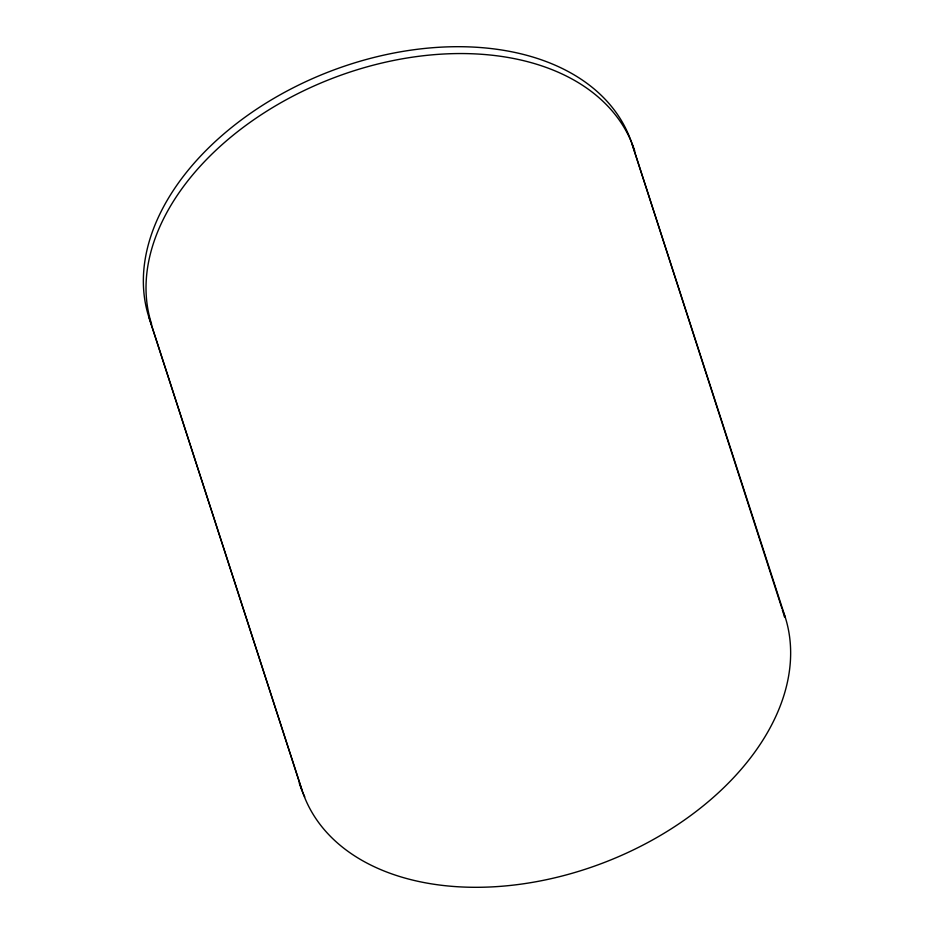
<?xml version="1.0" encoding="UTF-8"?>
<svg xmlns="http://www.w3.org/2000/svg" width="934" height="934" viewBox="0 0 934 934"><rect width="100%" height="100%" fill="white"/><g stroke="black" fill="none" stroke-linecap="round" stroke-linejoin="round"><path stroke-width="1.4" d="M632.073 144.07L785.027 616.58A256.733 170.455 -21.2 0 1 595.88 865.62A256.733 170.455 -21.2 0 1 301.927 789.931L148.973 317.42A256.733 170.455 -21.2 0 1 338.12 68.38A256.733 170.455 -21.2 0 1 632.073 144.07L781.921 608.349M785.027 616.58L782.365 609.739A256.733 170.455 -21.2 0 1 782.82 611.163M148.973 317.42L301.927 789.931M151.635 324.261A256.733 170.455 -21.2 0 1 340.77 75.234A256.733 170.455 -21.2 0 1 634.723 150.923M783.241 612.587A256.733 170.455 -21.2 0 1 783.661 614.023M784.046 615.459A256.733 170.455 -21.2 0 1 784.42 616.907M304.764 796.9A256.733 170.455 -21.2 0 1 299.277 783.077"/></g></svg>
